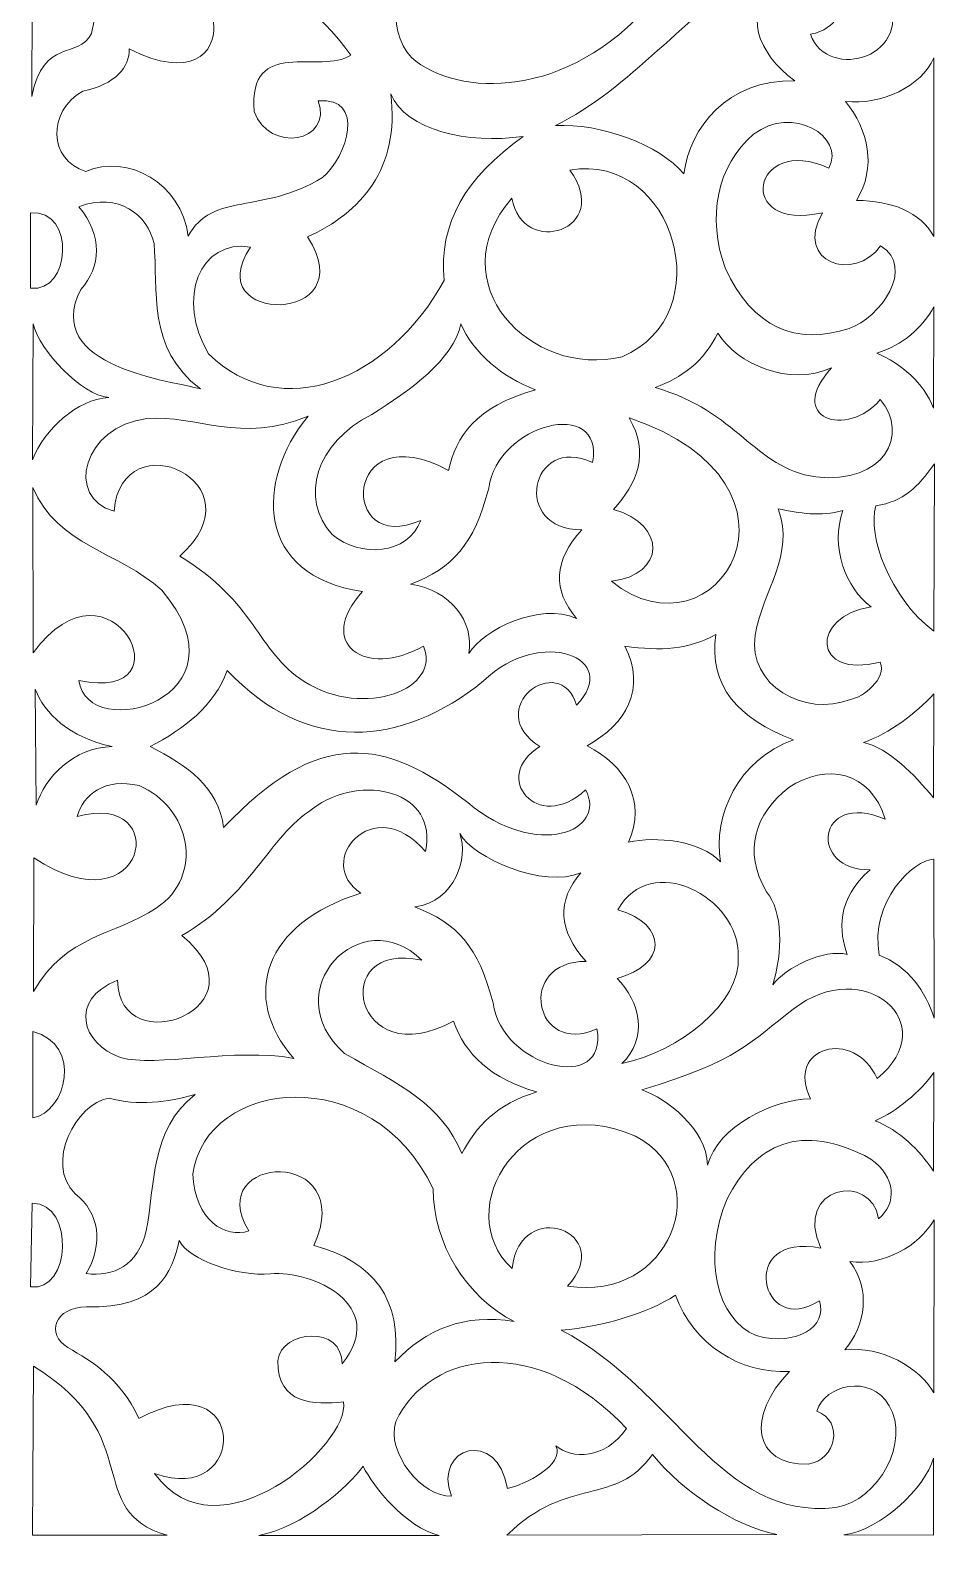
# Model space of a CAD drawing. Header units: centimetres. Extents: x -9.7 to 9.7, y -14.2 to 14.2.
# Drawn here: x 1.81 to 9.71, y -14.23 to -0.99 of the extents above; entities that cross this region are included whole.
import ezdxf

# ---------------------------------------------------------------- set-up
doc = ezdxf.new("R2010")
doc.units = ezdxf.units.CM
doc.header["$MEASUREMENT"] = 0
doc.layers.add('layer 1', color=7, linetype='Continuous')

msp = doc.modelspace()

# ---------------------------------------------------------------- linework, layer by layer
at = {"layer": 'layer 1', "color": 177, "lineweight": 9}
for points, knots in [([(1.82905, 1.67364), (1.82905, 1.67364), (1.81888, -1.5565), (1.81888, -1.5565), (1.81888, -1.5565), (1.91578, -1.04729), (2.21774, -1.24059), (2.33351, -1.01371), (2.33351, -1.01371), (2.45159, -0.38127), (2.66974, -0.10254), (3.0805, 0.0083), (3.0805, 0.0083), (2.61432, 0.20064), (2.42125, 0.5002), (2.42524, 0.9374), (2.42524, 0.9374), (2.36497, 1.31099), (1.89217, 1.1286), (1.82905, 1.67364)], [0, 0, 0, 0, 0.16666667, 0.16666667, 0.16666667, 0.16666667, 0.33333333, 0.33333333, 0.33333333, 0.33333333, 0.5, 0.5, 0.5, 0.5, 0.66666667, 0.66666667, 0.66666667, 0.66666667, 1, 1, 1, 1]), ([(7.17518, -0.74837), (7.55134, -0.41703), (7.93419, -0.16959), (8.43595, -0.00404), (8.43595, -0.00404), (7.49217, 0.20492), (7.33833, 0.78708), (6.70555, 1.16398), (6.70555, 1.16398), (6.20804, 1.54221), (5.42937, 1.56444), (5.10493, 1.25771), (5.10493, 1.25771), (4.87776, 1.01613), (4.94942, 0.51665), (5.43138, 0.453), (5.43138, 0.453), (5.38805, 1.07567), (6.34409, 1.07024), (6.17201, 0.63765), (6.17201, 0.63765), (6.51568, 1.00295), (7.06436, 0.41223), (7.00035, 0.18025), (7.00035, 0.18025), (6.66826, 0.36083), (6.40462, 0.53073), (5.79709, -0.00404), (5.79709, -0.00404), (6.45211, -0.48297), (6.76128, -0.27145), (7.00098, -0.09037), (7.00098, -0.09037), (7.04999, -0.31777), (6.51057, -0.96664), (6.1669, -0.60134), (6.1669, -0.60134), (6.35419, -1.04914), (5.30687, -0.95568), (5.39583, -0.37864), (5.39583, -0.37864), (4.91387, -0.44229), (4.87265, -0.97982), (5.09982, -1.2214), (5.09982, -1.2214), (5.50538, -1.56869), (6.44661, -1.58563), (7.17518, -0.74837)], [0, 0, 0, 0, 0.07692308, 0.07692308, 0.07692308, 0.07692308, 0.15384615, 0.15384615, 0.15384615, 0.15384615, 0.23076923, 0.23076923, 0.23076923, 0.23076923, 0.30769231, 0.30769231, 0.30769231, 0.30769231, 0.38461538, 0.38461538, 0.38461538, 0.38461538, 0.46153846, 0.46153846, 0.46153846, 0.46153846, 0.53846154, 0.53846154, 0.53846154, 0.53846154, 0.61538462, 0.61538462, 0.61538462, 0.61538462, 0.69230769, 0.69230769, 0.69230769, 0.69230769, 0.76923077, 0.76923077, 0.76923077, 0.76923077, 0.84615385, 0.84615385, 0.84615385, 0.84615385, 1, 1, 1, 1]), ([(3.17077, -2.76538), (3.11182, -2.30427), (2.64506, -2.05121), (2.28516, -2.20565), (2.28516, -2.20565), (1.95953, -2.10827), (1.9504, -1.68526), (2.25777, -1.51177), (2.25777, -1.51177), (2.53889, -1.45432), (2.66659, -1.3015), (2.65949, -1.14657), (2.65949, -1.14657), (3.74008, -1.68816), (3.48078, -0.19083), (2.79885, -0.79276), (2.79885, -0.79276), (2.93106, 0.0786), (4.03654, -0.44899), (4.57679, -1.20135), (4.57679, -1.20135), (4.31538, -1.36975), (3.68837, -1.0346), (3.74008, -1.68816), (3.74008, -1.68816), (3.86877, -2.04819), (4.42423, -1.95753), (4.29376, -1.59394), (4.29376, -1.59394), (4.705, -1.56298), (4.54885, -2.07494), (4.33188, -2.25712), (4.33188, -2.25712), (3.80971, -2.57932), (3.37571, -2.38019), (3.17077, -2.76538)], [0, 0, 0, 0, 0.1, 0.1, 0.1, 0.1, 0.2, 0.2, 0.2, 0.2, 0.3, 0.3, 0.3, 0.3, 0.4, 0.4, 0.4, 0.4, 0.5, 0.5, 0.5, 0.5, 0.6, 0.6, 0.6, 0.6, 0.7, 0.7, 0.7, 0.7, 0.8, 0.8, 0.8, 0.8, 1, 1, 1, 1]), ([(7.45643, -2.22739), (7.24421, -1.97275), (6.73537, -1.78824), (6.3448, -1.80937), (6.3448, -1.80937), (6.98908, -1.49262), (7.47845, -0.84436), (8.08466, -0.4614), (8.08466, -0.4614), (8.50692, -0.183), (8.95728, -0.251), (9.20236, -0.65718), (9.20236, -0.65718), (9.48149, -1.21697), (8.69641, -1.4384), (8.55031, -1.01943), (8.55031, -1.01943), (9.02174, -0.92633), (8.80927, -0.29721), (8.25246, -0.59919), (8.25246, -0.59919), (7.95932, -0.82043), (8.09175, -1.18821), (8.41381, -1.42158), (8.41381, -1.42158), (7.83064, -1.41013), (7.50682, -1.82908), (7.45643, -2.22739)], [0, 0, 0, 0, 0.125, 0.125, 0.125, 0.125, 0.25, 0.25, 0.25, 0.25, 0.375, 0.375, 0.375, 0.375, 0.5, 0.5, 0.5, 0.5, 0.625, 0.625, 0.625, 0.625, 0.75, 0.75, 0.75, 0.75, 1, 1, 1, 1]), ([(9.61698, -1.22358), (9.51266, -1.46699), (9.1657, -1.63691), (8.85274, -1.59958), (8.85274, -1.59958), (9.05125, -1.84484), (9.12459, -2.16937), (8.9485, -2.45626), (8.9485, -2.45626), (9.25332, -2.45951), (9.50312, -2.55635), (9.61666, -2.76826), (9.61666, -2.76826), (9.61666, -2.76826), (9.61698, -1.22358), (9.61698, -1.22358)], [0, 0, 0, 0, 0.2, 0.2, 0.2, 0.2, 0.4, 0.4, 0.4, 0.4, 0.6, 0.6, 0.6, 0.6, 1, 1, 1, 1]), ([(3.70988, -2.86074), (3.2731, -2.78488), (3.05972, -3.30735), (3.34652, -3.78194), (3.34652, -3.78194), (3.97368, -4.39817), (4.90514, -4.01095), (5.3838, -3.1485), (5.3838, -3.1485), (5.33168, -2.65696), (5.57094, -2.25531), (6.06569, -1.9037), (6.06569, -1.9037), (5.58692, -1.96836), (5.05486, -1.85402), (4.92069, -1.53571), (4.92069, -1.53571), (5.00431, -2.17973), (4.66144, -2.56163), (4.20252, -2.77186), (4.20252, -2.77186), (4.69898, -3.54389), (3.24558, -3.53313), (3.70988, -2.86074)], [0, 0, 0, 0, 0.14285714, 0.14285714, 0.14285714, 0.14285714, 0.28571429, 0.28571429, 0.28571429, 0.28571429, 0.42857143, 0.42857143, 0.42857143, 0.42857143, 0.57142857, 0.57142857, 0.57142857, 0.57142857, 0.71428571, 0.71428571, 0.71428571, 0.71428571, 1, 1, 1, 1]), ([(8.65338, -2.56311), (7.8873, -2.73715), (8.03991, -1.87395), (8.71023, -2.17719), (8.71023, -2.17719), (8.85505, -1.90108), (8.39155, -1.62801), (8.05906, -1.88443), (8.05906, -1.88443), (7.74157, -2.1512), (7.6538, -2.60719), (7.81282, -3.04039), (7.81282, -3.04039), (8.04994, -3.55795), (8.42462, -3.71375), (8.88594, -3.56251), (8.88594, -3.56251), (9.152, -3.47207), (9.46361, -3.03582), (9.1565, -2.84963), (9.1565, -2.84963), (8.93306, -3.16427), (8.40714, -3.00011), (8.65338, -2.56311)], [0, 0, 0, 0, 0.14285714, 0.14285714, 0.14285714, 0.14285714, 0.28571429, 0.28571429, 0.28571429, 0.28571429, 0.42857143, 0.42857143, 0.42857143, 0.42857143, 0.57142857, 0.57142857, 0.57142857, 0.57142857, 0.71428571, 0.71428571, 0.71428571, 0.71428571, 1, 1, 1, 1]), ([(5.96892, -2.4367), (5.32967, -3.16716), (6.13424, -4.00076), (6.9216, -3.80782), (6.9216, -3.80782), (7.77636, -3.44782), (7.38048, -2.03932), (6.47016, -2.19334), (6.47016, -2.19334), (6.84643, -2.71444), (6.0602, -2.9601), (5.96892, -2.4367)], [0, 0, 0, 0, 0.25, 0.25, 0.25, 0.25, 0.5, 0.5, 0.5, 0.5, 1, 1, 1, 1]), ([(2.2244, -2.51069), (2.43507, -2.76641), (2.41355, -3.0299), (2.24162, -3.22614), (2.24162, -3.22614), (1.8946, -3.90021), (3.05139, -4.02012), (3.27509, -4.08635), (3.27509, -4.08635), (2.80715, -3.73459), (2.91242, -3.22256), (2.87428, -2.82922), (2.87428, -2.82922), (2.81697, -2.58198), (2.56911, -2.37997), (2.2244, -2.51069)], [0, 0, 0, 0, 0.2, 0.2, 0.2, 0.2, 0.4, 0.4, 0.4, 0.4, 0.6, 0.6, 0.6, 0.6, 1, 1, 1, 1]), ([(1.80736, -2.56335), (2.19889, -2.53366), (2.15362, -3.26126), (1.80736, -3.21492), (1.80736, -3.21492), (1.80736, -3.21492), (1.80736, -2.56335), (1.80736, -2.56335)], [0, 0, 0, 0, 0.33333333, 0.33333333, 0.33333333, 0.33333333, 1, 1, 1, 1]), ([(9.61781, -3.37574), (9.52889, -3.54674), (9.34027, -3.71518), (9.12367, -3.77674), (9.12367, -3.77674), (9.33232, -3.86451), (9.53364, -4.03781), (9.61455, -4.2533), (9.61455, -4.2533), (9.61455, -4.2533), (9.61781, -3.37574), (9.61781, -3.37574)], [0, 0, 0, 0, 0.25, 0.25, 0.25, 0.25, 0.5, 0.5, 0.5, 0.5, 1, 1, 1, 1]), ([(1.82857, -3.52338), (1.82857, -3.52338), (1.82293, -4.69943), (1.82293, -4.69943), (1.82293, -4.69943), (1.92714, -4.43627), (2.2077, -4.17655), (2.48327, -4.16034), (2.48327, -4.16034), (2.24794, -4.1381), (1.8844, -3.75978), (1.82857, -3.52338)], [0, 0, 0, 0, 0.25, 0.25, 0.25, 0.25, 0.5, 0.5, 0.5, 0.5, 1, 1, 1, 1]), ([(5.18077, -5.22289), (5.07133, -5.52271), (4.65638, -5.54779), (4.41469, -5.34601), (4.41469, -5.34601), (4.12969, -5.03137), (4.27105, -4.55485), (4.75669, -4.30633), (4.75669, -4.30633), (5.09075, -4.10228), (5.46237, -3.83325), (5.52733, -3.52429), (5.52733, -3.52429), (5.63675, -3.77738), (5.88527, -3.98259), (6.17257, -4.09429), (6.17257, -4.09429), (5.65067, -4.24012), (5.48548, -4.50007), (5.42017, -4.79197), (5.42017, -4.79197), (4.49884, -4.2892), (4.47073, -5.54499), (5.18077, -5.22289)], [0, 0, 0, 0, 0.14285714, 0.14285714, 0.14285714, 0.14285714, 0.28571429, 0.28571429, 0.28571429, 0.28571429, 0.42857143, 0.42857143, 0.42857143, 0.42857143, 0.57142857, 0.57142857, 0.57142857, 0.57142857, 0.71428571, 0.71428571, 0.71428571, 0.71428571, 1, 1, 1, 1]), ([(7.20795, -4.07486), (7.43596, -3.98938), (7.62976, -3.8526), (7.74831, -3.6029), (7.74831, -3.6029), (7.92215, -3.8748), (8.35856, -4.06691), (8.73307, -3.90482), (8.73307, -3.90482), (8.32938, -4.34266), (8.86537, -4.51848), (9.15383, -4.1783), (9.15383, -4.1783), (9.40692, -4.48057), (9.1929, -4.91099), (8.59647, -4.84778), (8.59647, -4.84778), (8.05839, -4.76798), (7.92387, -4.27778), (7.20795, -4.07486)], [0, 0, 0, 0, 0.16666667, 0.16666667, 0.16666667, 0.16666667, 0.33333333, 0.33333333, 0.33333333, 0.33333333, 0.5, 0.5, 0.5, 0.5, 0.66666667, 0.66666667, 0.66666667, 0.66666667, 1, 1, 1, 1]), ([(5.59701, -6.37445), (5.64253, -6.10225), (5.44397, -5.82661), (5.09197, -5.77525), (5.09197, -5.77525), (5.46007, -5.63717), (5.64278, -5.42845), (5.76821, -4.94493), (5.76821, -4.94493), (5.84062, -4.38839), (6.769, -4.15004), (6.66701, -4.72237), (6.66701, -4.72237), (6.12329, -4.47253), (5.96349, -5.30802), (6.57285, -5.30445), (6.57285, -5.30445), (6.33085, -5.56697), (6.31791, -5.83315), (6.52881, -6.07119), (6.52881, -6.07119), (6.20638, -5.93049), (5.7236, -6.16545), (5.59701, -6.37445)], [0, 0, 0, 0, 0.14285714, 0.14285714, 0.14285714, 0.14285714, 0.28571429, 0.28571429, 0.28571429, 0.28571429, 0.42857143, 0.42857143, 0.42857143, 0.42857143, 0.57142857, 0.57142857, 0.57142857, 0.57142857, 0.71428571, 0.71428571, 0.71428571, 0.71428571, 1, 1, 1, 1]), ([(2.52869, -5.14297), (2.10544, -5.03457), (2.25732, -4.40829), (2.813, -4.34269), (2.813, -4.34269), (3.24429, -4.30632), (3.62185, -4.56819), (4.20594, -4.32194), (4.20594, -4.32194), (3.74403, -4.8837), (3.75532, -5.70721), (4.67681, -5.83795), (4.67681, -5.83795), (4.26879, -6.28765), (4.69823, -6.59254), (5.20331, -6.3118), (5.20331, -6.3118), (5.36441, -6.66904), (4.70372, -6.94774), (4.17137, -6.61717), (4.17137, -6.61717), (3.76199, -6.3498), (3.75493, -5.92835), (3.09731, -5.53258), (3.09731, -5.53258), (3.81228, -4.89481), (2.59553, -4.3455), (2.52869, -5.14297)], [0, 0, 0, 0, 0.125, 0.125, 0.125, 0.125, 0.25, 0.25, 0.25, 0.25, 0.375, 0.375, 0.375, 0.375, 0.5, 0.5, 0.5, 0.5, 0.625, 0.625, 0.625, 0.625, 0.75, 0.75, 0.75, 0.75, 1, 1, 1, 1]), ([(6.82955, -5.74969), (7.29695, -5.69624), (7.31025, -5.25903), (6.84665, -5.12839), (6.84665, -5.12839), (7.05565, -4.90229), (7.16179, -4.64365), (6.98216, -4.33609), (6.98216, -4.33609), (8.7021, -4.91577), (7.73584, -6.48018), (6.82955, -5.74969)], [0, 0, 0, 0, 0.25, 0.25, 0.25, 0.25, 0.5, 0.5, 0.5, 0.5, 1, 1, 1, 1]), ([(9.62162, -4.73528), (9.47868, -4.93505), (9.3563, -5.05972), (9.11629, -5.09738), (9.11629, -5.09738), (9.04168, -5.35832), (9.23517, -5.88928), (9.61569, -6.18231), (9.61569, -6.18231), (9.61569, -6.18231), (9.62162, -4.73528), (9.62162, -4.73528)], [0, 0, 0, 0, 0.25, 0.25, 0.25, 0.25, 0.5, 0.5, 0.5, 0.5, 1, 1, 1, 1]), ([(1.82824, -6.36791), (1.82824, -6.36791), (1.8252, -4.93762), (1.8252, -4.93762), (1.8252, -4.93762), (2.0432, -5.44591), (2.56932, -5.49031), (2.94138, -5.82727), (2.94138, -5.82727), (3.73208, -6.76132), (2.3004, -7.16683), (2.22534, -6.60649), (2.22534, -6.60649), (3.19576, -6.81793), (2.50567, -5.44829), (1.82824, -6.36791)], [0, 0, 0, 0, 0.2, 0.2, 0.2, 0.2, 0.4, 0.4, 0.4, 0.4, 0.6, 0.6, 0.6, 0.6, 1, 1, 1, 1]), ([(8.89514, -6.77263), (8.49743, -6.92524), (8.00903, -6.65168), (8.07179, -6.21556), (8.07179, -6.21556), (8.14356, -5.81075), (8.41672, -5.5281), (8.27213, -5.12308), (8.27213, -5.12308), (8.45306, -5.16162), (8.64038, -5.192), (8.83013, -5.13793), (8.83013, -5.13793), (8.72028, -5.44781), (8.85285, -5.80869), (9.07607, -5.97067), (9.07607, -5.97067), (8.54757, -6.04663), (8.55823, -6.60327), (9.15431, -6.44989), (9.15431, -6.44989), (9.20904, -6.59275), (9.00799, -6.75325), (8.89514, -6.77263)], [0, 0, 0, 0, 0.14285714, 0.14285714, 0.14285714, 0.14285714, 0.28571429, 0.28571429, 0.28571429, 0.28571429, 0.42857143, 0.42857143, 0.42857143, 0.42857143, 0.57142857, 0.57142857, 0.57142857, 0.57142857, 0.71428571, 0.71428571, 0.71428571, 0.71428571, 1, 1, 1, 1]), ([(3.47655, -7.87947), (3.42889, -7.53444), (3.1648, -7.33657), (2.84009, -7.17989), (2.84009, -7.17989), (3.13481, -7.02376), (3.39072, -6.83368), (3.50811, -6.52239), (3.50811, -6.52239), (4.19437, -7.24785), (5.01276, -7.18671), (5.72257, -6.61181), (5.72257, -6.61181), (6.2198, -6.13348), (6.92315, -6.41429), (6.52735, -6.82221), (6.52735, -6.82221), (6.38477, -6.34168), (5.69944, -6.85357), (6.21175, -7.17989), (6.21175, -7.17989), (5.78353, -7.43397), (6.18721, -7.93959), (6.60625, -7.55335), (6.60625, -7.55335), (6.79449, -7.90529), (6.195, -8.1666), (5.58645, -7.6636), (5.58645, -7.6636), (4.87981, -7.10264), (4.29222, -7.0135), (3.47655, -7.87947)], [0, 0, 0, 0, 0.11111111, 0.11111111, 0.11111111, 0.11111111, 0.22222222, 0.22222222, 0.22222222, 0.22222222, 0.33333333, 0.33333333, 0.33333333, 0.33333333, 0.44444444, 0.44444444, 0.44444444, 0.44444444, 0.55555556, 0.55555556, 0.55555556, 0.55555556, 0.66666667, 0.66666667, 0.66666667, 0.66666667, 0.77777778, 0.77777778, 0.77777778, 0.77777778, 1, 1, 1, 1]), ([(6.9762, -8.00599), (7.13488, -7.649), (6.95185, -7.34398), (6.61864, -7.17299), (6.61864, -7.17299), (6.96255, -6.97971), (7.12834, -6.68054), (6.94645, -6.31024), (6.94645, -6.31024), (7.25599, -6.3574), (7.50376, -6.33782), (7.73185, -6.20909), (7.73185, -6.20909), (7.66936, -6.65584), (7.9272, -6.94244), (8.4042, -7.11944), (8.4042, -7.11944), (7.92423, -7.29596), (7.70497, -7.77151), (7.77378, -8.17671), (7.77378, -8.17671), (7.59303, -7.98755), (7.21468, -7.95345), (6.9762, -8.00599)], [0, 0, 0, 0, 0.14285714, 0.14285714, 0.14285714, 0.14285714, 0.28571429, 0.28571429, 0.28571429, 0.28571429, 0.42857143, 0.42857143, 0.42857143, 0.42857143, 0.57142857, 0.57142857, 0.57142857, 0.57142857, 0.71428571, 0.71428571, 0.71428571, 0.71428571, 1, 1, 1, 1]), ([(1.84658, -6.68148), (1.84658, -6.68148), (1.85582, -7.68567), (1.85582, -7.68567), (1.85582, -7.68567), (1.9301, -7.44651), (2.17963, -7.18358), (2.51268, -7.17966), (2.51268, -7.17966), (2.142, -7.10118), (1.92475, -6.88819), (1.84658, -6.68148)], [0, 0, 0, 0, 0.25, 0.25, 0.25, 0.25, 0.5, 0.5, 0.5, 0.5, 1, 1, 1, 1]), ([(9.61559, -7.62124), (9.44251, -7.41717), (9.23246, -7.19541), (9.00787, -7.14409), (9.00787, -7.14409), (9.23574, -7.06654), (9.46219, -6.89053), (9.61674, -6.72447), (9.61674, -6.72447), (9.61674, -6.72447), (9.61559, -7.62124), (9.61559, -7.62124)], [0, 0, 0, 0, 0.25, 0.25, 0.25, 0.25, 0.5, 0.5, 0.5, 0.5, 1, 1, 1, 1]), ([(4.08189, -9.87549), (3.57012, -9.77934), (2.89041, -9.95687), (2.58389, -9.86693), (2.58389, -9.86693), (2.25449, -9.75253), (2.12816, -9.37135), (2.55821, -9.19925), (2.55821, -9.19925), (2.5732, -9.93109), (3.87485, -9.4265), (3.11461, -8.81405), (3.11461, -8.81405), (3.71315, -8.46709), (3.8635, -7.9633), (4.24453, -7.71837), (4.24453, -7.71837), (4.66933, -7.39634), (5.34085, -7.56672), (5.22037, -8.08645), (5.22037, -8.08645), (4.76845, -7.55609), (4.2523, -8.18307), (4.66397, -8.44597), (4.66397, -8.44597), (3.82202, -8.7079), (3.6197, -9.33992), (4.08189, -9.87549)], [0, 0, 0, 0, 0.125, 0.125, 0.125, 0.125, 0.25, 0.25, 0.25, 0.25, 0.375, 0.375, 0.375, 0.375, 0.5, 0.5, 0.5, 0.5, 0.625, 0.625, 0.625, 0.625, 0.75, 0.75, 0.75, 0.75, 1, 1, 1, 1]), ([(8.22371, -9.23867), (8.33854, -9.08953), (8.6633, -8.92781), (8.86901, -8.97589), (8.86901, -8.97589), (8.79682, -8.78712), (8.77049, -8.49491), (9.06737, -8.24401), (9.06737, -8.24401), (8.5359, -8.25873), (8.59095, -7.55433), (9.19733, -7.80625), (9.19733, -7.80625), (9.06643, -7.38856), (8.68792, -7.32083), (8.36285, -7.53265), (8.36285, -7.53265), (8.07191, -7.76087), (7.9628, -8.08106), (8.17133, -8.43553), (8.17133, -8.43553), (8.31239, -8.60387), (8.31222, -8.95857), (8.22371, -9.23867)], [0, 0, 0, 0, 0.14285714, 0.14285714, 0.14285714, 0.14285714, 0.28571429, 0.28571429, 0.28571429, 0.28571429, 0.42857143, 0.42857143, 0.42857143, 0.42857143, 0.57142857, 0.57142857, 0.57142857, 0.57142857, 0.71428571, 0.71428571, 0.71428571, 0.71428571, 1, 1, 1, 1]), ([(1.83251, -9.29603), (1.83251, -9.29603), (1.83443, -8.14128), (1.83443, -8.14128), (1.83443, -8.14128), (2.81705, -8.79026), (3.03852, -7.54875), (2.20928, -7.78428), (2.20928, -7.78428), (2.26346, -7.59236), (2.44877, -7.44687), (2.74478, -7.51653), (2.74478, -7.51653), (3.18556, -7.70048), (3.3176, -8.29444), (2.89353, -8.57563), (2.89353, -8.57563), (2.53454, -8.81363), (2.11853, -8.80267), (1.83251, -9.29603)], [0, 0, 0, 0, 0.16666667, 0.16666667, 0.16666667, 0.16666667, 0.33333333, 0.33333333, 0.33333333, 0.33333333, 0.5, 0.5, 0.5, 0.5, 0.66666667, 0.66666667, 0.66666667, 0.66666667, 1, 1, 1, 1]), ([(5.51782, -7.93138), (5.59376, -8.14274), (5.48139, -8.51471), (5.12939, -8.56607), (5.12939, -8.56607), (5.49749, -8.70415), (5.6802, -8.91287), (5.80563, -9.39639), (5.80563, -9.39639), (5.87804, -9.95293), (6.80642, -10.19128), (6.70443, -9.61895), (6.70443, -9.61895), (6.16071, -9.86879), (6.00091, -9.0333), (6.61027, -9.03687), (6.61027, -9.03687), (6.36827, -8.77435), (6.35533, -8.50817), (6.56623, -8.27013), (6.56623, -8.27013), (6.2438, -8.41083), (5.6292, -8.14038), (5.51782, -7.93138)], [0, 0, 0, 0, 0.14285714, 0.14285714, 0.14285714, 0.14285714, 0.28571429, 0.28571429, 0.28571429, 0.28571429, 0.42857143, 0.42857143, 0.42857143, 0.42857143, 0.57142857, 0.57142857, 0.57142857, 0.57142857, 0.71428571, 0.71428571, 0.71428571, 0.71428571, 1, 1, 1, 1]), ([(6.91978, -9.92008), (7.14992, -9.70427), (7.07629, -9.37962), (6.87782, -9.18428), (6.87782, -9.18428), (7.30947, -9.06956), (7.32097, -8.72012), (6.88543, -8.5907), (6.88543, -8.5907), (7.16312, -8.08107), (7.93758, -8.47305), (7.92645, -8.99403), (7.92645, -8.99403), (7.95282, -9.39705), (7.41178, -9.8179), (6.91978, -9.92008)], [0, 0, 0, 0, 0.2, 0.2, 0.2, 0.2, 0.4, 0.4, 0.4, 0.4, 0.6, 0.6, 0.6, 0.6, 1, 1, 1, 1]), ([(9.61992, -9.52719), (9.54962, -9.29908), (9.39269, -9.07808), (9.1457, -8.98355), (9.1457, -8.98355), (9.05627, -8.51988), (9.44532, -8.15628), (9.61743, -8.1522), (9.61743, -8.1522), (9.61743, -8.1522), (9.61992, -9.52719), (9.61992, -9.52719)], [0, 0, 0, 0, 0.25, 0.25, 0.25, 0.25, 0.5, 0.5, 0.5, 0.5, 1, 1, 1, 1]), ([(5.53539, -10.69938), (5.36443, -10.27542), (4.99824, -10.10011), (4.52137, -9.83381), (4.52137, -9.83381), (3.91578, -9.28923), (4.66825, -8.506), (5.18931, -9.02666), (5.18931, -9.02666), (4.37079, -8.84299), (4.5988, -10.03148), (5.46329, -9.55299), (5.46329, -9.55299), (5.56208, -9.83895), (5.7947, -10.0568), (6.18429, -10.16584), (6.18429, -10.16584), (5.83776, -10.26929), (5.65665, -10.46725), (5.53539, -10.69938)], [0, 0, 0, 0, 0.16666667, 0.16666667, 0.16666667, 0.16666667, 0.33333333, 0.33333333, 0.33333333, 0.33333333, 0.5, 0.5, 0.5, 0.5, 0.66666667, 0.66666667, 0.66666667, 0.66666667, 1, 1, 1, 1]), ([(7.66031, -10.79759), (7.64933, -10.47814), (7.30598, -10.22694), (7.09331, -10.14649), (7.09331, -10.14649), (7.93634, -9.89542), (8.02799, -9.73048), (8.40209, -9.45001), (8.40209, -9.45001), (9.01418, -8.97501), (9.7083, -9.57218), (9.12708, -10.04966), (9.12708, -10.04966), (8.92706, -9.60636), (8.33006, -9.77854), (8.55031, -10.22489), (8.55031, -10.22489), (8.22715, -10.23103), (7.75315, -10.46036), (7.66031, -10.79759)], [0, 0, 0, 0, 0.16666667, 0.16666667, 0.16666667, 0.16666667, 0.33333333, 0.33333333, 0.33333333, 0.33333333, 0.5, 0.5, 0.5, 0.5, 0.66666667, 0.66666667, 0.66666667, 0.66666667, 1, 1, 1, 1]), ([(1.82568, -10.38842), (2.11612, -10.34507), (2.2592, -9.75489), (1.82753, -9.64355), (1.82753, -9.64355), (1.82753, -9.64355), (1.82568, -10.38842), (1.82568, -10.38842)], [0, 0, 0, 0, 0.33333333, 0.33333333, 0.33333333, 0.33333333, 1, 1, 1, 1]), ([(4.9574, -12.50069), (5.01953, -11.96244), (4.777, -11.63327), (4.25705, -11.49444), (4.25705, -11.49444), (4.64265, -10.63216), (3.2878, -10.69919), (3.69355, -11.36688), (3.69355, -11.36688), (3.49322, -11.4357), (3.22523, -11.27649), (3.21055, -10.87459), (3.21055, -10.87459), (3.32407, -10.04657), (4.76384, -9.88954), (5.28745, -11.00339), (5.28745, -11.00339), (5.28854, -11.48326), (5.57814, -11.9421), (5.98933, -12.15144), (5.98933, -12.15144), (5.56572, -12.07803), (5.21822, -12.21883), (4.9574, -12.50069)], [0, 0, 0, 0, 0.14285714, 0.14285714, 0.14285714, 0.14285714, 0.28571429, 0.28571429, 0.28571429, 0.28571429, 0.42857143, 0.42857143, 0.42857143, 0.42857143, 0.57142857, 0.57142857, 0.57142857, 0.57142857, 0.71428571, 0.71428571, 0.71428571, 0.71428571, 1, 1, 1, 1]), ([(9.61346, -10.84966), (9.49228, -10.66679), (9.31751, -10.49626), (9.10868, -10.4149), (9.10868, -10.4149), (9.2952, -10.33646), (9.50248, -10.15981), (9.61799, -9.99802), (9.61799, -9.99802), (9.61799, -9.99802), (9.61346, -10.84966), (9.61346, -10.84966)], [0, 0, 0, 0, 0.25, 0.25, 0.25, 0.25, 0.5, 0.5, 0.5, 0.5, 1, 1, 1, 1]), ([(2.28797, -11.73685), (2.43915, -11.48029), (2.40356, -11.20918), (2.19225, -11.0463), (2.19225, -11.0463), (1.92433, -10.78137), (2.20333, -10.2629), (2.48615, -10.21849), (2.48615, -10.21849), (2.73009, -10.2896), (2.99385, -10.25479), (3.2288, -10.1883), (3.2288, -10.1883), (2.84076, -10.49198), (2.88248, -10.97106), (2.80773, -11.36672), (2.80773, -11.36672), (2.73432, -11.66441), (2.52502, -11.76759), (2.28797, -11.73685)], [0, 0, 0, 0, 0.16666667, 0.16666667, 0.16666667, 0.16666667, 0.33333333, 0.33333333, 0.33333333, 0.33333333, 0.5, 0.5, 0.5, 0.5, 0.66666667, 0.66666667, 0.66666667, 0.66666667, 1, 1, 1, 1]), ([(6.45072, -11.84387), (6.87721, -11.37719), (6.04201, -11.0656), (5.97031, -11.69335), (5.97031, -11.69335), (5.42809, -11.19231), (6.05261, -10.12265), (7.03872, -10.54763), (7.03872, -10.54763), (7.74508, -10.92421), (7.33804, -11.98783), (6.45072, -11.84387)], [0, 0, 0, 0, 0.25, 0.25, 0.25, 0.25, 0.5, 0.5, 0.5, 0.5, 1, 1, 1, 1]), ([(8.62799, -11.97163), (8.70115, -12.18998), (8.43881, -12.37071), (8.08077, -12.27267), (8.08077, -12.27267), (7.73763, -12.13033), (7.61433, -11.6025), (7.82978, -11.08963), (7.82978, -11.08963), (8.06781, -10.62447), (8.45974, -10.41456), (9.0734, -10.74565), (9.0734, -10.74565), (9.2867, -10.9026), (9.30128, -11.13079), (9.13955, -11.26162), (9.13955, -11.26162), (9.07688, -10.85775), (8.39781, -10.97537), (8.64027, -11.51721), (8.64027, -11.51721), (7.91231, -11.36701), (8.11622, -12.30267), (8.62799, -11.97163)], [0, 0, 0, 0, 0.14285714, 0.14285714, 0.14285714, 0.14285714, 0.28571429, 0.28571429, 0.28571429, 0.28571429, 0.42857143, 0.42857143, 0.42857143, 0.42857143, 0.57142857, 0.57142857, 0.57142857, 0.57142857, 0.71428571, 0.71428571, 0.71428571, 0.71428571, 1, 1, 1, 1]), ([(1.82178, -11.12725), (2.19168, -11.13361), (2.15362, -11.89726), (1.80736, -11.85092), (1.80736, -11.85092), (1.80736, -11.85092), (1.82178, -11.12725), (1.82178, -11.12725)], [0, 0, 0, 0, 0.33333333, 0.33333333, 0.33333333, 0.33333333, 1, 1, 1, 1]), ([(9.61685, -12.76639), (9.49716, -12.55169), (9.15963, -12.35722), (8.84807, -12.39571), (8.84807, -12.39571), (9.02879, -12.188), (9.07345, -11.86127), (8.88967, -11.63283), (8.88967, -11.63283), (9.18391, -11.67179), (9.48814, -11.49958), (9.6197, -11.27014), (9.6197, -11.27014), (9.6197, -11.27014), (9.61685, -12.76639), (9.61685, -12.76639)], [0, 0, 0, 0, 0.2, 0.2, 0.2, 0.2, 0.4, 0.4, 0.4, 0.4, 0.6, 0.6, 0.6, 0.6, 1, 1, 1, 1]), ([(2.74317, -12.98871), (2.57267, -12.62833), (2.33689, -12.50071), (2.13056, -12.37609), (2.13056, -12.37609), (1.93156, -12.25724), (2.01856, -12.025), (2.29116, -12.02472), (2.29116, -12.02472), (2.91048, -12.0409), (3.0281, -11.72476), (3.09221, -11.45166), (3.09221, -11.45166), (3.1786, -11.62029), (3.59593, -11.76389), (3.88261, -11.73845), (3.88261, -11.73845), (4.24285, -11.70647), (4.91099, -12.00929), (4.49978, -12.51817), (4.49978, -12.51817), (4.50757, -12.18033), (3.97503, -12.22126), (3.94395, -12.48862), (3.94395, -12.48862), (3.94304, -12.87517), (4.25952, -12.86656), (4.51324, -12.84628), (4.51324, -12.84628), (4.57364, -13.21517), (3.42558, -14.22506), (2.87968, -13.4646), (2.87968, -13.4646), (3.6863, -13.76277), (3.70626, -12.47928), (2.74317, -12.98871)], [0, 0, 0, 0, 0.1, 0.1, 0.1, 0.1, 0.2, 0.2, 0.2, 0.2, 0.3, 0.3, 0.3, 0.3, 0.4, 0.4, 0.4, 0.4, 0.5, 0.5, 0.5, 0.5, 0.6, 0.6, 0.6, 0.6, 0.7, 0.7, 0.7, 0.7, 0.8, 0.8, 0.8, 0.8, 1, 1, 1, 1]), ([(8.6045, -12.92464), (8.67451, -12.70018), (9.0699, -12.59858), (9.23194, -12.87962), (9.23194, -12.87962), (9.41243, -13.18281), (9.14849, -13.69395), (8.76998, -13.75971), (8.76998, -13.75971), (7.76402, -13.87384), (7.3791, -12.73943), (6.39621, -12.22542), (6.39621, -12.22542), (6.75639, -12.19402), (7.13229, -12.08339), (7.38302, -11.92429), (7.38302, -11.92429), (7.53756, -12.34607), (7.93745, -12.60496), (8.37029, -12.58296), (8.37029, -12.58296), (7.99205, -12.96777), (8.05475, -13.39736), (8.53131, -13.38356), (8.53131, -13.38356), (8.77029, -13.34634), (8.84495, -13.01951), (8.6045, -12.92464)], [0, 0, 0, 0, 0.125, 0.125, 0.125, 0.125, 0.25, 0.25, 0.25, 0.25, 0.375, 0.375, 0.375, 0.375, 0.5, 0.5, 0.5, 0.5, 0.625, 0.625, 0.625, 0.625, 0.75, 0.75, 0.75, 0.75, 1, 1, 1, 1]), ([(5.44557, -13.65983), (5.19914, -13.67507), (4.87623, -13.28659), (4.96467, -13.01434), (4.96467, -13.01434), (5.26248, -12.38913), (6.20274, -12.25942), (6.9583, -13.07569), (6.9583, -13.07569), (6.77181, -13.34849), (6.48773, -13.33949), (6.34952, -13.22728), (6.34952, -13.22728), (6.42591, -13.39042), (6.07988, -13.56234), (5.92961, -13.59469), (5.92961, -13.59469), (5.84869, -13.07383), (5.28178, -13.22912), (5.44557, -13.65983)], [0, 0, 0, 0, 0.16666667, 0.16666667, 0.16666667, 0.16666667, 0.33333333, 0.33333333, 0.33333333, 0.33333333, 0.5, 0.5, 0.5, 0.5, 0.66666667, 0.66666667, 0.66666667, 0.66666667, 1, 1, 1, 1]), ([(1.82487, -13.99753), (1.82487, -13.99753), (1.83247, -12.53653), (1.83247, -12.53653), (1.83247, -12.53653), (2.82064, -13.14517), (2.25251, -13.78641), (2.98815, -13.99949), (2.98815, -13.99949), (2.98815, -13.99949), (1.82487, -13.99753), (1.82487, -13.99753)], [0, 0, 0, 0, 0.25, 0.25, 0.25, 0.25, 0.5, 0.5, 0.5, 0.5, 1, 1, 1, 1]), ([(5.9263, -13.9991), (6.45736, -13.47755), (6.8566, -13.75706), (7.18486, -13.30142), (7.18486, -13.30142), (7.44988, -13.62991), (7.88988, -13.916), (8.25874, -13.99226), (8.25874, -13.99226), (8.25874, -13.99226), (5.9263, -13.9991), (5.9263, -13.9991)], [0, 0, 0, 0, 0.25, 0.25, 0.25, 0.25, 0.5, 0.5, 0.5, 0.5, 1, 1, 1, 1]), ([(8.84014, -13.99572), (9.16498, -13.95218), (9.53589, -13.59117), (9.61564, -13.33343), (9.61564, -13.33343), (9.61564, -13.33343), (9.61564, -13.99917), (9.61564, -13.99917), (9.61564, -13.99917), (9.61564, -13.99917), (8.84014, -13.99572), (8.84014, -13.99572)], [0, 0, 0, 0, 0.25, 0.25, 0.25, 0.25, 0.5, 0.5, 0.5, 0.5, 1, 1, 1, 1]), ([(3.77957, -13.99999), (4.15127, -13.93295), (4.55782, -13.58052), (4.68203, -13.40165), (4.68203, -13.40165), (4.77376, -13.58521), (5.04848, -13.92759), (5.33919, -14.00137), (5.33919, -14.00137), (5.33919, -14.00137), (3.77957, -13.99999), (3.77957, -13.99999)], [0, 0, 0, 0, 0.25, 0.25, 0.25, 0.25, 0.5, 0.5, 0.5, 0.5, 1, 1, 1, 1])]:
    msp.add_open_spline(points, degree=3, knots=knots, dxfattribs=at)

doc.saveas('drawing.dxf')
